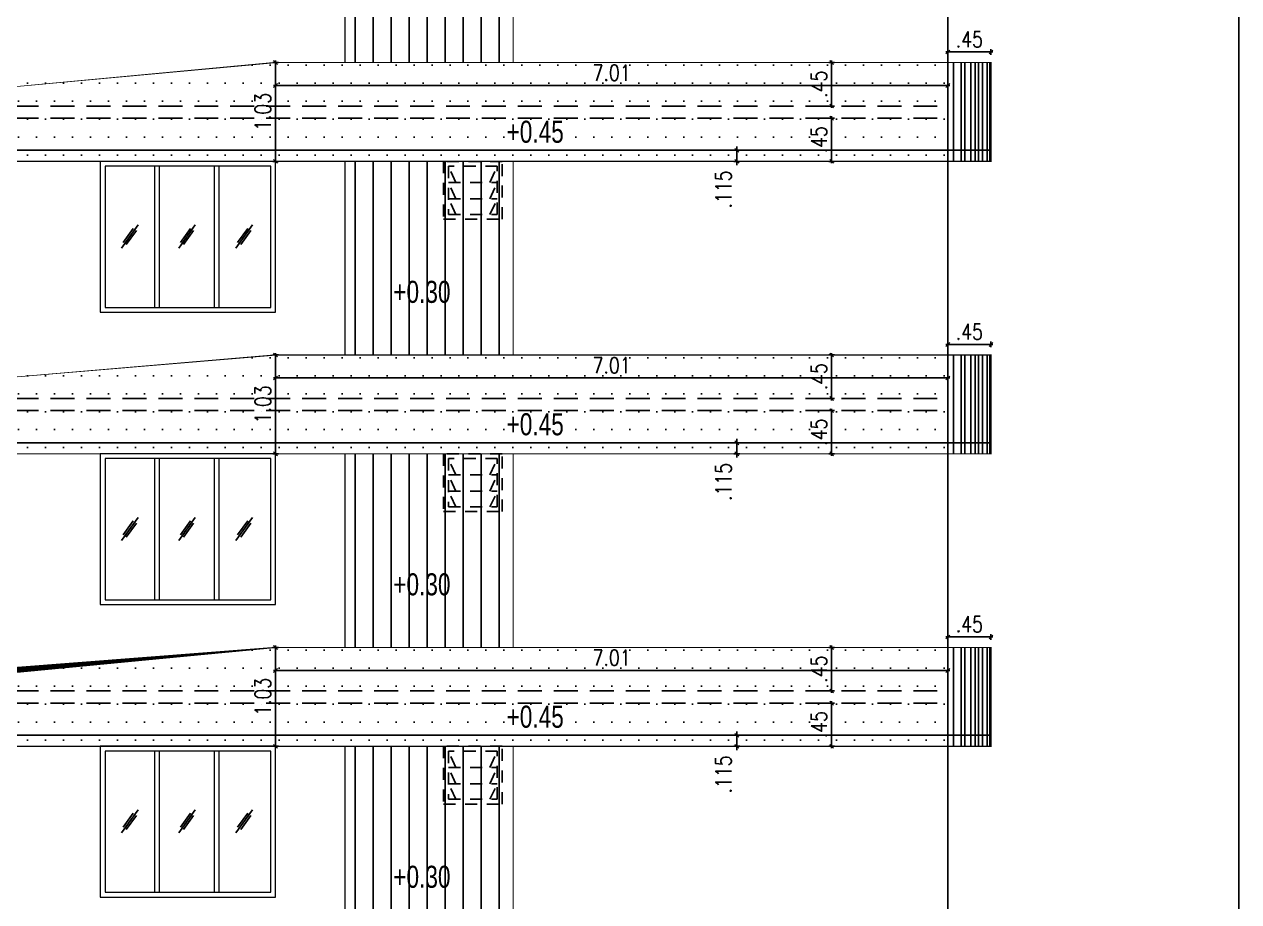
# Model space of a CAD drawing. Header units: inches. Extents: x 14331 to 14549, y 2557 to 2714.
# Drawn here: x 14427.61 to 14440.28, y 2660.94 to 2670.09 of the extents above; entities that cross this region are included whole.
import ezdxf
from ezdxf.enums import TextEntityAlignment as Align

# ---------------------------------------------------------------- set-up
doc = ezdxf.new("R2010")
doc.units = ezdxf.units.IN
doc.header["$LTSCALE"] = 0.25
doc.header["$MEASUREMENT"] = 0
doc.header["$PDMODE"] = 35
doc.linetypes.add('1', pattern=[0])
doc.linetypes.add('DASHEDX2', pattern=[1.5, 1, -0.5])
for name, color, linetype in [('ELE.PROJ.', 1, 'Continuous'), ('GLASS WINDOW', 251, '1'), ('hatch', 251, 'Continuous'), ('proj-internal', 1, 'DASHEDX2'), ('wall', 7, 'Continuous'), ('WORK TEX', 6, 'Continuous'), ('WORKING DIM', 7, 'Continuous')]:
    doc.layers.add(name, color=color, linetype=linetype)
doc.layers.add('WINDOW', color=106, linetype='Continuous', lineweight=13)
doc.styles.add('ARL', font='swisscl_0.ttf')
doc.styles.add('romans', font='romans.shx', dxfattribs={"width": 0.8})
doc.dimstyles.new('121', dxfattribs={"dimscale": 0.1, "dimtxt": 1.65, "dimasz": 0.2, "dimexe": 0.03125, "dimexo": 0.25, "dimgap": 0.5, "dimtad": 1, "dimzin": 4, "dimdsep": 46, "dimtxsty": 'romans', "dimblk1": 'MINITICK', "dimblk2": 'MINITICK', "dimsah": 1, "dimcen": 1, "dimse1": 1, "dimse2": 1, "dimclrd": 252, "dimclre": 256, "dimclrt": 7, "dimadec": 3, "dimazin": 0, "dimtfac": 0.8, "dimtix": 1, "dimtmove": 2, "dimatfit": 3, "dimfxl": 0, "dimtolj": 1, "dimtzin": 3, "dimarcsym": 0})

# ---------------------------------------------------------------- blocks, each defined once
blk = doc.blocks.new('MINITICK')
at = {"color": 7}
for p, q in [((1, 1), (-1, -1)), ((-1, 0), (1, 0)), ((0, -1.5), (0, 1.5))]:
    blk.add_line(p, q, dxfattribs=at)
blk = doc.blocks.new('*D1361')
at = {"layer": 'Defpoints', "color": 0, "transparency": 16777216}
for p in [(14430.22997285187, 2663.590746449581), (14437.24283870373, 2663.590746449581), (14430.22997285187, 2663.350775113774)]:
    blk.add_point(p, dxfattribs=at)
at = {"layer": 'WORKING DIM', "color": 252, "lineweight": -2, "transparency": 16777216}
blk.add_line((14437.22283870373, 2663.350775113774), (14430.24997285187, 2663.350775113774), dxfattribs=at)
at = {"layer": 'WORKING DIM', "color": 252, "lineweight": -2, "transparency": 16777216, "xscale": 0.02, "yscale": 0.02, "zscale": 0.02, "rotation": 180}
blk.add_blockref('MINITICK', (14430.22997285187, 2663.350775113774), dxfattribs=at)
at = {"layer": 'WORKING DIM', "color": 252, "lineweight": -2, "transparency": 16777216, "xscale": 0.02, "yscale": 0.02, "zscale": 0.02}
blk.add_blockref('MINITICK', (14437.24283870373, 2663.350775113774), dxfattribs=at)
at = {"layer": 'WORKING DIM', "color": 7, "transparency": 16777216, "insert": (14433.7364057778, 2663.483275113774), "char_height": 0.165, "attachment_point": 5, "style": 'romans'}
blk.add_mtext('\\A1;7.01', dxfattribs=at)
blk = doc.blocks.new('*D1362')
at = {"layer": 'Defpoints', "color": 0, "transparency": 16777216}
for p in [(14430.22997285187, 2663.590746449581), (14430.22997285187, 2662.560034404048), (14430.22997285187, 2662.560034404048)]:
    blk.add_point(p, dxfattribs=at)
at = {"layer": 'WORKING DIM', "color": 252, "lineweight": -2, "transparency": 16777216}
blk.add_line((14430.22997285187, 2663.570746449581), (14430.22997285187, 2662.580034404048), dxfattribs=at)
at = {"layer": 'WORKING DIM', "color": 252, "lineweight": -2, "transparency": 16777216, "xscale": 0.02, "yscale": 0.02, "zscale": 0.02}
for p, rotation in [((14430.22997285187, 2663.590746449581), 90), ((14430.22997285187, 2662.560034404048), 270)]:
    blk.add_blockref('MINITICK', p, dxfattribs=dict(at, rotation=rotation))
at = {"layer": 'WORKING DIM', "color": 7, "transparency": 16777216, "insert": (14430.09747285187, 2663.075390426817), "char_height": 0.165, "attachment_point": 5, "rotation": 90, "style": 'romans'}
blk.add_mtext('\\A1;1.03', dxfattribs=at)
blk = doc.blocks.new('*D1353')
at = {"layer": 'Defpoints', "color": 0, "transparency": 16777216}
for p in [(14437.69283870373, 2663.700489471456), (14437.24283870373, 2663.590746449582), (14437.69283870373, 2663.590746449582)]:
    blk.add_point(p, dxfattribs=at)
at = {"layer": 'WORKING DIM', "color": 252, "lineweight": -2, "transparency": 16777216}
blk.add_line((14437.26283870373, 2663.700489471456), (14437.67283870373, 2663.700489471456), dxfattribs=at)
at = {"layer": 'WORKING DIM', "color": 252, "lineweight": -2, "transparency": 16777216, "xscale": 0.02, "yscale": 0.02, "zscale": 0.02, "rotation": 180}
blk.add_blockref('MINITICK', (14437.24283870373, 2663.700489471456), dxfattribs=at)
at = {"layer": 'WORKING DIM', "color": 252, "lineweight": -2, "transparency": 16777216, "xscale": 0.02, "yscale": 0.02, "zscale": 0.02}
blk.add_blockref('MINITICK', (14437.69283870373, 2663.700489471456), dxfattribs=at)
at = {"layer": 'WORKING DIM', "color": 7, "transparency": 16777216, "insert": (14437.46783870373, 2663.832989471456), "char_height": 0.165, "attachment_point": 5, "style": 'romans'}
blk.add_mtext('\\A1;.45', dxfattribs=at)
blk = doc.blocks.new('*D1358')
at = {"layer": 'Defpoints', "color": 0, "transparency": 16777216}
for p in [(14435.94606372939, 2663.590746449581), (14436.03085099296, 2663.590746449581), (14435.94606372939, 2663.137066924357)]:
    blk.add_point(p, dxfattribs=at)
at = {"layer": 'WORKING DIM', "color": 252, "lineweight": -2, "transparency": 16777216}
blk.add_line((14436.03085099296, 2663.157066924357), (14436.03085099296, 2663.570746449581), dxfattribs=at)
at = {"layer": 'WORKING DIM', "color": 252, "lineweight": -2, "transparency": 16777216, "xscale": 0.02, "yscale": 0.02, "zscale": 0.02}
for p, rotation in [((14436.03085099296, 2663.590746449581), 90), ((14436.03085099296, 2663.137066924357), 270)]:
    blk.add_blockref('MINITICK', p, dxfattribs=dict(at, rotation=rotation))
at = {"layer": 'WORKING DIM', "color": 7, "transparency": 16777216, "insert": (14435.89835099296, 2663.363906686972), "char_height": 0.165, "attachment_point": 5, "rotation": 90, "style": 'romans'}
blk.add_mtext('\\A1;.45', dxfattribs=at)
blk = doc.blocks.new('*D1359')
at = {"layer": 'Defpoints', "color": 0, "transparency": 16777216}
for p in [(14435.22533567901, 2663.010034404047), (14435.22533567901, 2662.560034404049), (14436.03085099296, 2662.560034404049)]:
    blk.add_point(p, dxfattribs=at)
at = {"layer": 'WORKING DIM', "color": 252, "lineweight": -2, "transparency": 16777216}
blk.add_line((14436.03085099296, 2662.990034404047), (14436.03085099296, 2662.580034404049), dxfattribs=at)
at = {"layer": 'WORKING DIM', "color": 252, "lineweight": -2, "transparency": 16777216, "xscale": 0.02, "yscale": 0.02, "zscale": 0.02}
for p, rotation in [((14436.03085099296, 2663.010034404047), 90), ((14436.03085099296, 2662.560034404049), 270)]:
    blk.add_blockref('MINITICK', p, dxfattribs=dict(at, rotation=rotation))
at = {"layer": 'WORKING DIM', "color": 7, "transparency": 16777216, "insert": (14435.89835099296, 2662.78503440405), "char_height": 0.165, "attachment_point": 5, "rotation": 90, "style": 'romans'}
blk.add_mtext('\\A1;.45', dxfattribs=at)
blk = doc.blocks.new('*D1377')
at = {"layer": 'Defpoints', "color": 0, "transparency": 16777216}
for p in [(14430.22997285187, 2666.640746449581), (14437.24283870373, 2666.640746449581), (14430.22997285187, 2666.400775113774)]:
    blk.add_point(p, dxfattribs=at)
at = {"layer": 'WORKING DIM', "color": 252, "lineweight": -2, "transparency": 16777216}
blk.add_line((14437.22283870373, 2666.400775113774), (14430.24997285187, 2666.400775113774), dxfattribs=at)
at = {"layer": 'WORKING DIM', "color": 252, "lineweight": -2, "transparency": 16777216, "xscale": 0.02, "yscale": 0.02, "zscale": 0.02, "rotation": 180}
blk.add_blockref('MINITICK', (14430.22997285187, 2666.400775113774), dxfattribs=at)
at = {"layer": 'WORKING DIM', "color": 252, "lineweight": -2, "transparency": 16777216, "xscale": 0.02, "yscale": 0.02, "zscale": 0.02}
blk.add_blockref('MINITICK', (14437.24283870373, 2666.400775113774), dxfattribs=at)
at = {"layer": 'WORKING DIM', "color": 7, "transparency": 16777216, "insert": (14433.7364057778, 2666.533275113774), "char_height": 0.165, "attachment_point": 5, "style": 'romans'}
blk.add_mtext('\\A1;7.01', dxfattribs=at)
blk = doc.blocks.new('*D1378')
at = {"layer": 'Defpoints', "color": 0, "transparency": 16777216}
for p in [(14430.22997285187, 2666.640746449581), (14430.22997285187, 2665.610034404048), (14430.22997285187, 2665.610034404048)]:
    blk.add_point(p, dxfattribs=at)
at = {"layer": 'WORKING DIM', "color": 252, "lineweight": -2, "transparency": 16777216}
blk.add_line((14430.22997285187, 2666.620746449581), (14430.22997285187, 2665.630034404048), dxfattribs=at)
at = {"layer": 'WORKING DIM', "color": 252, "lineweight": -2, "transparency": 16777216, "xscale": 0.02, "yscale": 0.02, "zscale": 0.02}
for p, rotation in [((14430.22997285187, 2666.640746449581), 90), ((14430.22997285187, 2665.610034404048), 270)]:
    blk.add_blockref('MINITICK', p, dxfattribs=dict(at, rotation=rotation))
at = {"layer": 'WORKING DIM', "color": 7, "transparency": 16777216, "insert": (14430.09747285187, 2666.125390426817), "char_height": 0.165, "attachment_point": 5, "rotation": 90, "style": 'romans'}
blk.add_mtext('\\A1;1.03', dxfattribs=at)
blk = doc.blocks.new('*D1369')
at = {"layer": 'Defpoints', "color": 0, "transparency": 16777216}
for p in [(14437.69283870373, 2666.750489471456), (14437.24283870373, 2666.640746449582), (14437.69283870373, 2666.640746449582)]:
    blk.add_point(p, dxfattribs=at)
at = {"layer": 'WORKING DIM', "color": 252, "lineweight": -2, "transparency": 16777216}
blk.add_line((14437.26283870373, 2666.750489471456), (14437.67283870373, 2666.750489471456), dxfattribs=at)
at = {"layer": 'WORKING DIM', "color": 252, "lineweight": -2, "transparency": 16777216, "xscale": 0.02, "yscale": 0.02, "zscale": 0.02, "rotation": 180}
blk.add_blockref('MINITICK', (14437.24283870373, 2666.750489471456), dxfattribs=at)
at = {"layer": 'WORKING DIM', "color": 252, "lineweight": -2, "transparency": 16777216, "xscale": 0.02, "yscale": 0.02, "zscale": 0.02}
blk.add_blockref('MINITICK', (14437.69283870373, 2666.750489471456), dxfattribs=at)
at = {"layer": 'WORKING DIM', "color": 7, "transparency": 16777216, "insert": (14437.46783870373, 2666.882989471456), "char_height": 0.165, "attachment_point": 5, "style": 'romans'}
blk.add_mtext('\\A1;.45', dxfattribs=at)
blk = doc.blocks.new('*D1374')
at = {"layer": 'Defpoints', "color": 0, "transparency": 16777216}
for p in [(14435.94606372939, 2666.640746449581), (14436.03085099296, 2666.640746449581), (14435.94606372939, 2666.187066924358)]:
    blk.add_point(p, dxfattribs=at)
at = {"layer": 'WORKING DIM', "color": 252, "lineweight": -2, "transparency": 16777216}
blk.add_line((14436.03085099296, 2666.207066924358), (14436.03085099296, 2666.620746449581), dxfattribs=at)
at = {"layer": 'WORKING DIM', "color": 252, "lineweight": -2, "transparency": 16777216, "xscale": 0.02, "yscale": 0.02, "zscale": 0.02}
for p, rotation in [((14436.03085099296, 2666.640746449581), 90), ((14436.03085099296, 2666.187066924358), 270)]:
    blk.add_blockref('MINITICK', p, dxfattribs=dict(at, rotation=rotation))
at = {"layer": 'WORKING DIM', "color": 7, "transparency": 16777216, "insert": (14435.89835099296, 2666.413906686972), "char_height": 0.165, "attachment_point": 5, "rotation": 90, "style": 'romans'}
blk.add_mtext('\\A1;.45', dxfattribs=at)
blk = doc.blocks.new('*D1375')
at = {"layer": 'Defpoints', "color": 0, "transparency": 16777216}
for p in [(14435.22533567901, 2666.060034404048), (14435.22533567901, 2665.610034404049), (14436.03085099296, 2665.610034404049)]:
    blk.add_point(p, dxfattribs=at)
at = {"layer": 'WORKING DIM', "color": 252, "lineweight": -2, "transparency": 16777216}
blk.add_line((14436.03085099296, 2666.040034404048), (14436.03085099296, 2665.630034404049), dxfattribs=at)
at = {"layer": 'WORKING DIM', "color": 252, "lineweight": -2, "transparency": 16777216, "xscale": 0.02, "yscale": 0.02, "zscale": 0.02}
for p, rotation in [((14436.03085099296, 2666.060034404048), 90), ((14436.03085099296, 2665.610034404049), 270)]:
    blk.add_blockref('MINITICK', p, dxfattribs=dict(at, rotation=rotation))
at = {"layer": 'WORKING DIM', "color": 7, "transparency": 16777216, "insert": (14435.89835099296, 2665.83503440405), "char_height": 0.165, "attachment_point": 5, "rotation": 90, "style": 'romans'}
blk.add_mtext('\\A1;.45', dxfattribs=at)
blk = doc.blocks.new('*D1393')
at = {"layer": 'Defpoints', "color": 0, "transparency": 16777216}
for p in [(14430.22997285187, 2669.690778969892), (14437.24283870373, 2669.690778969892), (14430.22997285187, 2669.450807634084)]:
    blk.add_point(p, dxfattribs=at)
at = {"layer": 'WORKING DIM', "color": 252, "lineweight": -2, "transparency": 16777216}
blk.add_line((14437.22283870373, 2669.450807634084), (14430.24997285187, 2669.450807634084), dxfattribs=at)
at = {"layer": 'WORKING DIM', "color": 252, "lineweight": -2, "transparency": 16777216, "xscale": 0.02, "yscale": 0.02, "zscale": 0.02, "rotation": 180}
blk.add_blockref('MINITICK', (14430.22997285187, 2669.450807634084), dxfattribs=at)
at = {"layer": 'WORKING DIM', "color": 252, "lineweight": -2, "transparency": 16777216, "xscale": 0.02, "yscale": 0.02, "zscale": 0.02}
blk.add_blockref('MINITICK', (14437.24283870373, 2669.450807634084), dxfattribs=at)
at = {"layer": 'WORKING DIM', "color": 7, "transparency": 16777216, "insert": (14433.7364057778, 2669.583307634085), "char_height": 0.165, "attachment_point": 5, "style": 'romans'}
blk.add_mtext('\\A1;7.01', dxfattribs=at)
blk = doc.blocks.new('*D1394')
at = {"layer": 'Defpoints', "color": 0, "transparency": 16777216}
for p in [(14430.22997285187, 2669.690778969892), (14430.22997285187, 2668.660066924359), (14430.22997285187, 2668.660066924359)]:
    blk.add_point(p, dxfattribs=at)
at = {"layer": 'WORKING DIM', "color": 252, "lineweight": -2, "transparency": 16777216}
blk.add_line((14430.22997285187, 2669.670778969892), (14430.22997285187, 2668.680066924359), dxfattribs=at)
at = {"layer": 'WORKING DIM', "color": 252, "lineweight": -2, "transparency": 16777216, "xscale": 0.02, "yscale": 0.02, "zscale": 0.02}
for p, rotation in [((14430.22997285187, 2669.690778969892), 90), ((14430.22997285187, 2668.660066924359), 270)]:
    blk.add_blockref('MINITICK', p, dxfattribs=dict(at, rotation=rotation))
at = {"layer": 'WORKING DIM', "color": 7, "transparency": 16777216, "insert": (14430.09747285187, 2669.175422947128), "char_height": 0.165, "attachment_point": 5, "rotation": 90, "style": 'romans'}
blk.add_mtext('\\A1;1.03', dxfattribs=at)
blk = doc.blocks.new('*D1385')
at = {"layer": 'Defpoints', "color": 0, "transparency": 16777216}
for p in [(14437.69283870373, 2669.800521991767), (14437.24283870373, 2669.690778969893), (14437.69283870373, 2669.690778969893)]:
    blk.add_point(p, dxfattribs=at)
at = {"layer": 'WORKING DIM', "color": 252, "lineweight": -2, "transparency": 16777216}
blk.add_line((14437.26283870373, 2669.800521991767), (14437.67283870373, 2669.800521991767), dxfattribs=at)
at = {"layer": 'WORKING DIM', "color": 252, "lineweight": -2, "transparency": 16777216, "xscale": 0.02, "yscale": 0.02, "zscale": 0.02, "rotation": 180}
blk.add_blockref('MINITICK', (14437.24283870373, 2669.800521991767), dxfattribs=at)
at = {"layer": 'WORKING DIM', "color": 252, "lineweight": -2, "transparency": 16777216, "xscale": 0.02, "yscale": 0.02, "zscale": 0.02}
blk.add_blockref('MINITICK', (14437.69283870373, 2669.800521991767), dxfattribs=at)
at = {"layer": 'WORKING DIM', "color": 7, "transparency": 16777216, "insert": (14437.46783870373, 2669.933021991767), "char_height": 0.165, "attachment_point": 5, "style": 'romans'}
blk.add_mtext('\\A1;.45', dxfattribs=at)
blk = doc.blocks.new('*D1390')
at = {"layer": 'Defpoints', "color": 0, "transparency": 16777216}
for p in [(14435.94606372939, 2669.690778969892), (14436.03085099296, 2669.690778969892), (14435.94606372939, 2669.237099444668)]:
    blk.add_point(p, dxfattribs=at)
at = {"layer": 'WORKING DIM', "color": 252, "lineweight": -2, "transparency": 16777216}
blk.add_line((14436.03085099296, 2669.257099444668), (14436.03085099296, 2669.670778969892), dxfattribs=at)
at = {"layer": 'WORKING DIM', "color": 252, "lineweight": -2, "transparency": 16777216, "xscale": 0.02, "yscale": 0.02, "zscale": 0.02}
for p, rotation in [((14436.03085099296, 2669.690778969892), 90), ((14436.03085099296, 2669.237099444668), 270)]:
    blk.add_blockref('MINITICK', p, dxfattribs=dict(at, rotation=rotation))
at = {"layer": 'WORKING DIM', "color": 7, "transparency": 16777216, "insert": (14435.89835099296, 2669.463939207282), "char_height": 0.165, "attachment_point": 5, "rotation": 90, "style": 'romans'}
blk.add_mtext('\\A1;.45', dxfattribs=at)
blk = doc.blocks.new('*D1391')
at = {"layer": 'Defpoints', "color": 0, "transparency": 16777216}
for p in [(14435.22533567901, 2669.110066924358), (14435.22533567901, 2668.660066924359), (14436.03085099296, 2668.660066924359)]:
    blk.add_point(p, dxfattribs=at)
at = {"layer": 'WORKING DIM', "color": 252, "lineweight": -2, "transparency": 16777216}
blk.add_line((14436.03085099296, 2669.090066924358), (14436.03085099296, 2668.680066924359), dxfattribs=at)
at = {"layer": 'WORKING DIM', "color": 252, "lineweight": -2, "transparency": 16777216, "xscale": 0.02, "yscale": 0.02, "zscale": 0.02}
for p, rotation in [((14436.03085099296, 2669.110066924358), 90), ((14436.03085099296, 2668.660066924359), 270)]:
    blk.add_blockref('MINITICK', p, dxfattribs=dict(at, rotation=rotation))
at = {"layer": 'WORKING DIM', "color": 7, "transparency": 16777216, "insert": (14435.89835099296, 2668.885066924361), "char_height": 0.165, "attachment_point": 5, "rotation": 90, "style": 'romans'}
blk.add_mtext('\\A1;.45', dxfattribs=at)
blk = doc.blocks.new('*D1510')
at = {"layer": 'Defpoints', "color": 0, "transparency": 16777216}
for p in [(14435.04221586057, 2662.675034405184), (14435.24159617986, 2662.675034405184), (14435.24159617986, 2662.560034405184)]:
    blk.add_point(p, dxfattribs=at)
at = {"layer": 'WORKING DIM', "color": 252, "lineweight": -2, "transparency": 16777216}
for p, q in [((14435.04221586057, 2662.695034405184), (14435.04221586057, 2662.715034405184)), ((14435.04221586057, 2662.560034405184), (14435.04221586057, 2662.675034405184)), ((14435.04221586057, 2662.540034405184), (14435.04221586057, 2662.520034405184))]:
    blk.add_line(p, q, dxfattribs=at)
at = {"layer": 'WORKING DIM', "color": 252, "lineweight": -2, "transparency": 16777216, "xscale": 0.02, "yscale": 0.02, "zscale": 0.02}
for p, rotation in [((14435.04221586057, 2662.675034405184), 270), ((14435.04221586057, 2662.560034405184), 90)]:
    blk.add_blockref('MINITICK', p, dxfattribs=dict(at, rotation=rotation))
at = {"layer": 'WORKING DIM', "color": 7, "transparency": 16777216, "insert": (14434.90221586057, 2662.266214339031), "char_height": 0.165, "attachment_point": 5, "rotation": 90, "style": 'romans'}
blk.add_mtext('\\A1;.115', dxfattribs=at)
blk = doc.blocks.new('*D1511')
at = {"layer": 'Defpoints', "color": 0, "transparency": 16777216}
for p in [(14435.04221586057, 2665.725034405184), (14435.24159617986, 2665.725034405184), (14435.24159617986, 2665.610034405184)]:
    blk.add_point(p, dxfattribs=at)
at = {"layer": 'WORKING DIM', "color": 252, "lineweight": -2, "transparency": 16777216}
for p, q in [((14435.04221586057, 2665.745034405184), (14435.04221586057, 2665.765034405184)), ((14435.04221586057, 2665.610034405184), (14435.04221586057, 2665.725034405184)), ((14435.04221586057, 2665.590034405184), (14435.04221586057, 2665.570034405184))]:
    blk.add_line(p, q, dxfattribs=at)
at = {"layer": 'WORKING DIM', "color": 252, "lineweight": -2, "transparency": 16777216, "xscale": 0.02, "yscale": 0.02, "zscale": 0.02}
for p, rotation in [((14435.04221586057, 2665.725034405184), 270), ((14435.04221586057, 2665.610034405184), 90)]:
    blk.add_blockref('MINITICK', p, dxfattribs=dict(at, rotation=rotation))
at = {"layer": 'WORKING DIM', "color": 7, "transparency": 16777216, "insert": (14434.90221586057, 2665.316214339031), "char_height": 0.165, "attachment_point": 5, "rotation": 90, "style": 'romans'}
blk.add_mtext('\\A1;.115', dxfattribs=at)
blk = doc.blocks.new('*D1515')
at = {"layer": 'Defpoints', "color": 0, "transparency": 16777216}
for p in [(14435.04221586057, 2668.775066925495), (14435.24159617986, 2668.775066925495), (14435.24159617986, 2668.660066925495)]:
    blk.add_point(p, dxfattribs=at)
at = {"layer": 'WORKING DIM', "color": 252, "lineweight": -2, "transparency": 16777216}
for p, q in [((14435.04221586057, 2668.795066925495), (14435.04221586057, 2668.815066925495)), ((14435.04221586057, 2668.660066925495), (14435.04221586057, 2668.775066925495)), ((14435.04221586057, 2668.640066925495), (14435.04221586057, 2668.620066925495))]:
    blk.add_line(p, q, dxfattribs=at)
at = {"layer": 'WORKING DIM', "color": 252, "lineweight": -2, "transparency": 16777216, "xscale": 0.02, "yscale": 0.02, "zscale": 0.02}
for p, rotation in [((14435.04221586057, 2668.775066925495), 270), ((14435.04221586057, 2668.660066925495), 90)]:
    blk.add_blockref('MINITICK', p, dxfattribs=dict(at, rotation=rotation))
at = {"layer": 'WORKING DIM', "color": 7, "transparency": 16777216, "insert": (14434.90221586057, 2668.366246859342), "char_height": 0.165, "attachment_point": 5, "rotation": 90, "style": 'romans'}
blk.add_mtext('\\A1;.115', dxfattribs=at)

msp = doc.modelspace()

# ---------------------------------------------------------------- hatches: boundary and pattern name
at = {"layer": 'hatch'}
h = msp.add_hatch(dxfattribs=at)
h.set_pattern_fill('ANSI31', color=36, scale=1.5, angle=45)
h.set_pattern_definition([(90, (-244.0007179176973, 32.52428098757446), (-0.1875, 2.775557561562891e-17), [])])
h.paths.add_polyline_path([(14432.7077777293, 2671.710034404049), (14430.95472894927, 2671.710034404049), (14430.95472894927, 2669.690746449582), (14432.7077777293, 2669.690746449582)])
at = {"layer": 'hatch', "true_color": 0xc7b399}
h = msp.add_hatch(dxfattribs=at)
h.set_pattern_fill('DOTS', color=253, scale=3)
h.set_pattern_definition([(0, (-275.9190099544503, 29.4743135078852), (0.09375, 0.1875), [0, -0.1875])])
h.paths.add_polyline_path([(14437.24283870373, 2669.690778969892), (14430.22997285187, 2669.690778969892), (14424.13308260959, 2669.23709944467), (14424.13308260958, 2668.660066924359), (14437.24283870373, 2668.660066924359)])
at = {"layer": 'hatch'}
h = msp.add_hatch(dxfattribs=at)
h.set_pattern_fill('ANSI31', color=36, scale=1.5, angle=45)
h.set_pattern_definition([(90, (-244.0007179176973, 29.4743135078852), (-0.1875, 2.775557561562891e-17), [])])
h.paths.add_polyline_path([(14432.7077777293, 2668.660066924359), (14430.95472894927, 2668.660066924359), (14430.95472894927, 2666.640778969892), (14432.7077777293, 2666.640778969892)])
at = {"layer": 'hatch', "true_color": 0xc7b399}
h = msp.add_hatch(dxfattribs=at)
h.set_pattern_fill('DOTS', color=253, scale=3)
h.set_pattern_definition([(0, (-275.9190099544503, 26.42428098757455), (0.09375, 0.1875), [0, -0.1875])])
h.paths.add_polyline_path([(14437.24283870373, 2666.640746449581), (14430.22997285187, 2666.640746449581), (14424.13308260959, 2666.187066924359), (14424.13308260958, 2665.610034404048), (14437.24283870373, 2665.610034404049)])
at = {"layer": 'hatch'}
h = msp.add_hatch(dxfattribs=at)
h.set_pattern_fill('ANSI31', color=36, scale=1.5, angle=45)
h.set_pattern_definition([(90, (-244.0007179176973, 26.42428098757455), (-0.1875, 2.775557561562891e-17), [])])
h.paths.add_polyline_path([(14432.7077777293, 2665.610034404049), (14430.95472894927, 2665.610034404049), (14430.95472894927, 2663.590746449582), (14432.7077777293, 2663.590746449582)])
at = {"layer": 'hatch', "true_color": 0xc7b399}
h = msp.add_hatch(dxfattribs=at)
h.set_pattern_fill('DOTS', color=253, scale=3)
h.set_pattern_definition([(0, (-275.9190099544485, 23.37428098757437), (0.09375, 0.1875), [0, -0.1875])])
h.paths.add_polyline_path([(14437.24283870373, 2663.590746449581), (14430.22997285187, 2663.590746449581), (14424.13308260959, 2663.137066924359), (14424.13308260958, 2662.560034404048), (14437.24283870373, 2662.560034404049)])
at = {"layer": 'hatch'}
h = msp.add_hatch(dxfattribs=at)
h.set_pattern_fill('ANSI31', color=36, scale=1.5, angle=45)
h.set_pattern_definition([(90, (-244.0007179176955, 23.37428098757437), (-0.1875, 2.775557561562891e-17), [])])
h.paths.add_polyline_path([(14432.7077777293, 2662.560034404049), (14430.95472894927, 2662.560034404049), (14430.95472894927, 2660.540746449582), (14432.7077777293, 2660.540746449582)])

# ---------------------------------------------------------------- linework, layer by layer
at = {"layer": 'ELE.PROJ.', "color": 8}
for p, q in [((14437.30352457071, 2669.690778969892), (14437.30352457071, 2668.660066924359)), ((14437.38160834582, 2669.690778969892), (14437.38160834582, 2668.660066924359)), ((14437.42155769155, 2669.690778969892), (14437.42155769155, 2668.660066924359)), ((14437.48249038935, 2669.690778969892), (14437.48249038935, 2668.660066924359)), ((14437.52864717276, 2669.690778969892), (14437.52864717276, 2668.660066924359)), ((14437.56217838267, 2669.690778969892), (14437.56217838267, 2668.660066924359)), ((14437.60328588515, 2669.690778969892), (14437.60328588515, 2668.660066924359)), ((14437.65194023828, 2669.690778969892), (14437.65194023828, 2668.660066924359)), ((14437.68077645803, 2669.690778969892), (14437.68077645803, 2668.660066924359)), ((14437.30352457071, 2666.640746449581), (14437.30352457071, 2665.610034404049)), ((14437.38160834582, 2666.640746449581), (14437.38160834582, 2665.610034404049)), ((14437.42155769155, 2666.640746449581), (14437.42155769155, 2665.610034404049)), ((14437.48249038935, 2666.640746449581), (14437.48249038935, 2665.610034404049)), ((14437.52864717276, 2666.640746449581), (14437.52864717276, 2665.610034404049)), ((14437.56217838267, 2666.640746449581), (14437.56217838267, 2665.610034404049)), ((14437.60328588515, 2666.640746449581), (14437.60328588515, 2665.610034404049)), ((14437.65194023828, 2666.640746449581), (14437.65194023828, 2665.610034404049)), ((14437.68077645803, 2666.640746449581), (14437.68077645803, 2665.610034404049)), ((14437.30352457071, 2663.590746449581), (14437.30352457071, 2662.560034404049)), ((14437.38160834582, 2663.590746449581), (14437.38160834582, 2662.560034404049)), ((14437.42155769156, 2663.590746449581), (14437.42155769156, 2662.560034404049)), ((14437.48249038936, 2663.590746449581), (14437.48249038936, 2662.560034404049)), ((14437.52864717276, 2663.590746449581), (14437.52864717276, 2662.560034404049)), ((14437.56217838267, 2663.590746449581), (14437.56217838267, 2662.560034404049)), ((14437.60328588515, 2663.590746449581), (14437.60328588515, 2662.560034404049)), ((14437.65194023829, 2663.590746449581), (14437.65194023829, 2662.560034404049)), ((14437.68077645803, 2663.590746449581), (14437.68077645803, 2662.560034404049))]:
    msp.add_line(p, q, dxfattribs=at)
at = {"layer": 'ELE.PROJ.'}
for p, q in [((14437.69283870373, 2668.775066924369), (14424.13308260958, 2668.775066924369)), ((14437.69283870373, 2665.725034404059), (14424.13308260958, 2665.725034404059)), ((14437.69283870373, 2662.675034404058), (14424.13308260958, 2662.675034404058))]:
    msp.add_line(p, q, dxfattribs=at)
at = {"layer": 'ELE.PROJ.', "color": 36, "const_width": 0.012}
for points in [[(14432.7077777293, 2671.710034404049), (14430.95472894927, 2671.710034404049), (14430.95472894927, 2669.690746449582), (14432.7077777293, 2669.690746449582)], [(14432.7077777293, 2668.660066924359), (14430.95472894927, 2668.660066924359), (14430.95472894927, 2666.640778969892), (14432.7077777293, 2666.640778969892)], [(14432.7077777293, 2665.610034404049), (14430.95472894927, 2665.610034404049), (14430.95472894927, 2663.590746449582), (14432.7077777293, 2663.590746449582)], [(14432.7077777293, 2662.560034404049), (14430.95472894927, 2662.560034404049), (14430.95472894927, 2660.540746449582), (14432.7077777293, 2660.540746449582)]]:
    msp.add_lwpolyline(points, close=True, dxfattribs=at)
at = {"layer": 'ELE.PROJ.', "const_width": 0.012}
for points in [[(14424.13308260958, 2668.660066924359), (14437.69283870373, 2668.660066924359), (14437.69283870373, 2669.690778969892), (14430.22997285187, 2669.690778969892), (14424.13308260959, 2669.23709944467)], [(14424.13308260958, 2665.610034404048), (14437.69283870373, 2665.610034404049), (14437.69283870373, 2666.640746449581), (14430.22997285187, 2666.640746449581), (14424.13308260959, 2666.187066924359)], [(14424.13308260958, 2662.560034404048), (14437.69283870373, 2662.560034404049), (14437.69283870373, 2663.590746449581), (14430.22997285187, 2663.590746449581), (14424.13308260959, 2663.137066924359)]]:
    msp.add_lwpolyline(points, close=True, dxfattribs=at)
at = {"layer": 'GLASS WINDOW', "color": 4, "ltscale": 200}
for p, q in [((14428.79622964415, 2667.997140606813), (14428.6225838138, 2667.755668916842)), ((14428.7456583751, 2667.961072733417), (14428.64068008115, 2667.815090039789)), ((14429.39307088693, 2667.997140606813), (14429.21942505658, 2667.755668916842)), ((14429.34249961788, 2667.961072733417), (14429.23752132393, 2667.815090039789)), ((14429.98989204621, 2667.997140606813), (14429.81624621586, 2667.755668916842)), ((14429.93932077716, 2667.961072733417), (14429.83434248321, 2667.815090039789)), ((14428.77813337681, 2667.937719483865), (14428.67315508285, 2667.791736790237)), ((14429.37497461958, 2667.937719483865), (14429.26999632563, 2667.791736790237)), ((14429.97179577887, 2667.937719483865), (14429.86681748491, 2667.791736790237)), ((14428.79622964415, 2664.947140606813), (14428.6225838138, 2664.705668916842)), ((14428.7456583751, 2664.911072733417), (14428.64068008115, 2664.765090039789)), ((14429.39307088693, 2664.947140606813), (14429.21942505658, 2664.705668916842)), ((14429.34249961788, 2664.911072733417), (14429.23752132393, 2664.765090039789)), ((14429.98989204621, 2664.947140606813), (14429.81624621586, 2664.705668916842)), ((14429.93932077716, 2664.911072733417), (14429.83434248321, 2664.765090039789)), ((14428.7781333768, 2664.887719483865), (14428.67315508285, 2664.741736790237)), ((14429.37497461958, 2664.887719483865), (14429.26999632563, 2664.741736790237)), ((14429.97179577886, 2664.887719483865), (14429.86681748491, 2664.741736790237)), ((14428.79622964415, 2661.897173127124), (14428.6225838138, 2661.655701437152)), ((14429.39307088693, 2661.897173127124), (14429.21942505658, 2661.655701437152)), ((14429.98989204621, 2661.897173127124), (14429.81624621586, 2661.655701437152)), ((14428.7456583751, 2661.861105253728), (14428.64068008115, 2661.7151225601)), ((14428.7781333768, 2661.837752004176), (14428.67315508285, 2661.691769310548)), ((14429.34249961788, 2661.861105253728), (14429.23752132393, 2661.7151225601)), ((14429.37497461958, 2661.837752004176), (14429.26999632563, 2661.691769310548)), ((14429.93932077716, 2661.861105253728), (14429.83434248321, 2661.7151225601)), ((14429.97179577886, 2661.837752004176), (14429.86681748491, 2661.691769310548))]:
    msp.add_line(p, q, dxfattribs=at)
at = {"layer": 'proj-internal', "color": 251}
for p, q in [((14424.13308260957, 2669.237099444668), (14437.24283870373, 2669.237099444669)), ((14424.13308260957, 2669.110066924358), (14437.24283870373, 2669.110066924358)), ((14424.13308260957, 2666.187066924358), (14437.24283870373, 2666.187066924358)), ((14424.13308260957, 2666.060034404047), (14437.24283870373, 2666.060034404047)), ((14424.13308260957, 2663.137066924357), (14437.24283870373, 2663.137066924358)), ((14424.13308260957, 2663.010034404047), (14437.24283870373, 2663.010034404047))]:
    msp.add_line(p, q, dxfattribs=at)
at = {"layer": 'proj-internal', "color": 251, "ltscale": 0.5}
for p, q in [((14432.11129938381, 2668.440066924358), (14432.03369236364, 2668.610066924358)), ((14432.46584144087, 2668.440066924358), (14432.54344846104, 2668.610066924358)), ((14432.03369236364, 2668.440066924358), (14432.54344846104, 2668.440066924358)), ((14432.11129938381, 2668.270066924358), (14432.03369236364, 2668.440066924358)), ((14432.46584144087, 2668.270066924358), (14432.54344846104, 2668.440066924358)), ((14432.03369236364, 2668.270066924357), (14432.54344846104, 2668.270066924357)), ((14432.11129938381, 2668.107099444668), (14432.03369236364, 2668.270066924357)), ((14432.46584144087, 2668.107099444668), (14432.54344846104, 2668.270066924357)), ((14432.11129938381, 2665.390034404047), (14432.03369236364, 2665.560034404047)), ((14432.46584144087, 2665.390034404047), (14432.54344846104, 2665.560034404047)), ((14432.03369236364, 2665.390034404047), (14432.54344846104, 2665.390034404047)), ((14432.11129938381, 2665.220034404047), (14432.03369236364, 2665.390034404047)), ((14432.46584144087, 2665.220034404047), (14432.54344846104, 2665.390034404047)), ((14432.03369236364, 2665.220034404047), (14432.54344846104, 2665.220034404047)), ((14432.11129938381, 2665.057066924358), (14432.03369236364, 2665.220034404047)), ((14432.46584144087, 2665.057066924358), (14432.54344846104, 2665.220034404047)), ((14432.11129938381, 2662.340034404047), (14432.03369236364, 2662.510034404047)), ((14432.46584144087, 2662.340034404047), (14432.54344846104, 2662.510034404047)), ((14432.03369236364, 2662.340034404047), (14432.54344846104, 2662.340034404047)), ((14432.11129938381, 2662.170034404047), (14432.03369236364, 2662.340034404047)), ((14432.46584144087, 2662.170034404047), (14432.54344846104, 2662.340034404047)), ((14432.03369236364, 2662.170034404046), (14432.54344846104, 2662.170034404046)), ((14432.11129938381, 2662.007066924357), (14432.03369236364, 2662.170034404046)), ((14432.46584144087, 2662.007066924357), (14432.54344846104, 2662.170034404046))]:
    msp.add_line(p, q, dxfattribs=at)
for points in [[(14431.98369236364, 2668.057099444669), (14432.59344846104, 2668.057099444669), (14432.59344846104, 2668.660066924358), (14431.98369236364, 2668.660066924358)], [(14432.03369236364, 2668.107099444669), (14432.54344846104, 2668.107099444669), (14432.54344846104, 2668.610066924358), (14432.03369236364, 2668.610066924358)], [(14431.98369236364, 2665.007066924358), (14432.59344846104, 2665.007066924358), (14432.59344846104, 2665.610034404047), (14431.98369236364, 2665.610034404047)], [(14432.03369236364, 2665.057066924358), (14432.54344846104, 2665.057066924358), (14432.54344846104, 2665.560034404047), (14432.03369236364, 2665.560034404047)], [(14431.98369236364, 2661.957066924358), (14432.59344846104, 2661.957066924358), (14432.59344846104, 2662.560034404047), (14431.98369236364, 2662.560034404047)], [(14432.03369236364, 2662.007066924358), (14432.54344846104, 2662.007066924358), (14432.54344846104, 2662.510034404047), (14432.03369236364, 2662.510034404047)]]:
    msp.add_lwpolyline(points, close=True, dxfattribs=at)
at = {"layer": 'wall'}
msp.add_line((14437.24283870373, 2691.737034404047), (14437.24283870373, 2650.610066924358), dxfattribs=at)
msp.add_lwpolyline([(14440.27724095246, 2697.057626350052), (14402.10920229596, 2697.057626350052), (14402.10920229596, 2643.082622189344), (14440.27724095246, 2643.082622189344)], close=True, dxfattribs=at)
at = {"layer": 'WINDOW'}
for p, q in [((14428.96647450676, 2668.610034404047), (14428.96647450676, 2667.137066924358)), ((14429.01647450676, 2668.610034404047), (14429.01647450676, 2667.137066924358)), ((14429.58881326007, 2668.610034404047), (14429.58881326007, 2667.137066924358)), ((14429.63881326007, 2668.610034404047), (14429.63881326007, 2667.137066924358)), ((14428.96647450676, 2665.560034404047), (14428.96647450676, 2664.087066924358)), ((14429.01647450676, 2665.560034404047), (14429.01647450676, 2664.087066924358)), ((14429.58881326007, 2665.560034404047), (14429.58881326007, 2664.087066924358)), ((14429.63881326007, 2665.560034404047), (14429.63881326007, 2664.087066924358)), ((14428.96647450676, 2662.510066924358), (14428.96647450676, 2661.037099444669)), ((14429.01647450676, 2662.510066924358), (14429.01647450676, 2661.037099444669)), ((14429.58881326007, 2662.510066924358), (14429.58881326007, 2661.037099444669)), ((14429.63881326007, 2662.510066924358), (14429.63881326007, 2661.037099444669))]:
    msp.add_line(p, q, dxfattribs=at)
for points in [[(14428.40204602314, 2667.087066924358), (14430.22997285187, 2667.087066924358), (14430.22997285187, 2668.660034404048), (14428.40204602314, 2668.660034404048)], [(14428.45204602314, 2667.137066924358), (14430.17997285187, 2667.137066924358), (14430.17997285187, 2668.610034404047), (14428.45204602314, 2668.610034404047)], [(14428.40204602314, 2664.037066924358), (14430.22997285187, 2664.037066924358), (14430.22997285187, 2665.610034404047), (14428.40204602314, 2665.610034404047)], [(14428.45204602314, 2664.087066924358), (14430.17997285187, 2664.087066924358), (14430.17997285187, 2665.560034404047), (14428.45204602314, 2665.560034404047)], [(14428.40204602314, 2660.987099444669), (14430.22997285187, 2660.987099444669), (14430.22997285187, 2662.560066924358), (14428.40204602314, 2662.560066924358)], [(14428.45204602314, 2661.037099444669), (14430.17997285187, 2661.037099444669), (14430.17997285187, 2662.510066924358), (14428.45204602314, 2662.510066924358)]]:
    msp.add_lwpolyline(points, close=True, dxfattribs=at)

# ---------------------------------------------------------------- texts
at = {"layer": 'WORK TEX', "color": 7, "style": 'ARL'}
for s, p in [('+0.45 ', (14432.9711418656, 2668.968294476184)), ('+0.30', (14431.75668144518, 2667.299064122227)), ('+0.45 ', (14432.9711418656, 2665.918261955874)), ('+0.30', (14431.75668144518, 2664.249064122227)), ('+0.45 ', (14432.9711418656, 2662.868261955874)), ('+0.30', (14431.75668144518, 2661.199096642537))]:
    msp.add_text(s, height=0.23, dxfattribs=at).set_placement(p, align=Align.MIDDLE_CENTER)

# ---------------------------------------------------------------- dimensions: what is measured, and where the dimension line sits
at = {"layer": 'WORKING DIM'}
for base, p1, p2, picture, middle in [((14437.69283870373, 2669.800521991767), (14437.24283870373, 2669.690778969893), (14437.69283870373, 2669.690778969893), '*D1385', (14437.46783870373, 2669.933021991767)), ((14430.22997285187, 2669.450807634084), (14437.24283870373, 2669.690778969892), (14430.22997285187, 2669.690778969892), '*D1393', (14433.7364057778, 2669.583307634085)), ((14437.69283870373, 2666.750489471456), (14437.24283870373, 2666.640746449582), (14437.69283870373, 2666.640746449582), '*D1369', (14437.46783870373, 2666.882989471456)), ((14430.22997285187, 2666.400775113774), (14437.24283870373, 2666.640746449581), (14430.22997285187, 2666.640746449581), '*D1377', (14433.7364057778, 2666.533275113774)), ((14437.69283870373, 2663.700489471456), (14437.24283870373, 2663.590746449582), (14437.69283870373, 2663.590746449582), '*D1353', (14437.46783870373, 2663.832989471456)), ((14430.22997285187, 2663.350775113774), (14437.24283870373, 2663.590746449581), (14430.22997285187, 2663.590746449581), '*D1361', (14433.7364057778, 2663.483275113774))]:
    dim = msp.add_linear_dim(base=base, p1=p1, p2=p2, dimstyle='121', override={"dimfxl": 0.18, "dimfxlon": 1}, dxfattribs=at)
    dim.commit()
    dim.dimension.update_dxf_attribs({"geometry": picture, "text_midpoint": middle})
for base, p1, p2, picture, middle in [((14430.22997285187, 2668.660066924359), (14430.22997285187, 2669.690778969892), (14430.22997285187, 2668.660066924359), '*D1394', (14430.09747285187, 2669.175422947128)), ((14436.03085099296, 2669.690778969892), (14435.94606372939, 2669.237099444668), (14435.94606372939, 2669.690778969892), '*D1390', (14435.89835099296, 2669.463939207282)), ((14436.03085099296, 2668.660066924359), (14435.22533567901, 2669.110066924358), (14435.22533567901, 2668.660066924359), '*D1391', (14435.89835099296, 2668.885066924361)), ((14430.22997285187, 2665.610034404048), (14430.22997285187, 2666.640746449581), (14430.22997285187, 2665.610034404048), '*D1378', (14430.09747285187, 2666.125390426817)), ((14436.03085099296, 2666.640746449581), (14435.94606372939, 2666.187066924358), (14435.94606372939, 2666.640746449581), '*D1374', (14435.89835099296, 2666.413906686972)), ((14436.03085099296, 2665.610034404049), (14435.22533567901, 2666.060034404048), (14435.22533567901, 2665.610034404049), '*D1375', (14435.89835099296, 2665.83503440405)), ((14430.22997285187, 2662.560034404048), (14430.22997285187, 2663.590746449581), (14430.22997285187, 2662.560034404048), '*D1362', (14430.09747285187, 2663.075390426817)), ((14436.03085099296, 2663.590746449581), (14435.94606372939, 2663.137066924357), (14435.94606372939, 2663.590746449581), '*D1358', (14435.89835099296, 2663.363906686972)), ((14436.03085099296, 2662.560034404049), (14435.22533567901, 2663.010034404047), (14435.22533567901, 2662.560034404049), '*D1359', (14435.89835099296, 2662.78503440405))]:
    dim = msp.add_linear_dim(base=base, p1=p1, p2=p2, angle=90, dimstyle='121', override={"dimfxl": 0.18, "dimfxlon": 1}, dxfattribs=at)
    dim.commit()
    dim.dimension.update_dxf_attribs({"geometry": picture, "text_midpoint": middle})
for base, p1, p2, picture, middle in [((14435.04221586057, 2668.775066925495), (14435.24159617986, 2668.660066925495), (14435.24159617986, 2668.775066925495), '*D1515', (14434.90221586057, 2668.366246859342)), ((14435.04221586057, 2665.725034405184), (14435.24159617986, 2665.610034405184), (14435.24159617986, 2665.725034405184), '*D1511', (14434.90221586057, 2665.316214339031)), ((14435.04221586057, 2662.675034405184), (14435.24159617986, 2662.560034405184), (14435.24159617986, 2662.675034405184), '*D1510', (14434.90221586057, 2662.266214339031))]:
    dim = msp.add_linear_dim(base=base, p1=p1, p2=p2, angle=90, text='.115', dimstyle='121', override={"dimfxl": 0.18, "dimfxlon": 1}, dxfattribs=at)
    dim.commit()
    dim.dimension.update_dxf_attribs({"geometry": picture, "text_midpoint": middle, "dimtype": 160})

doc.saveas('drawing.dxf')
